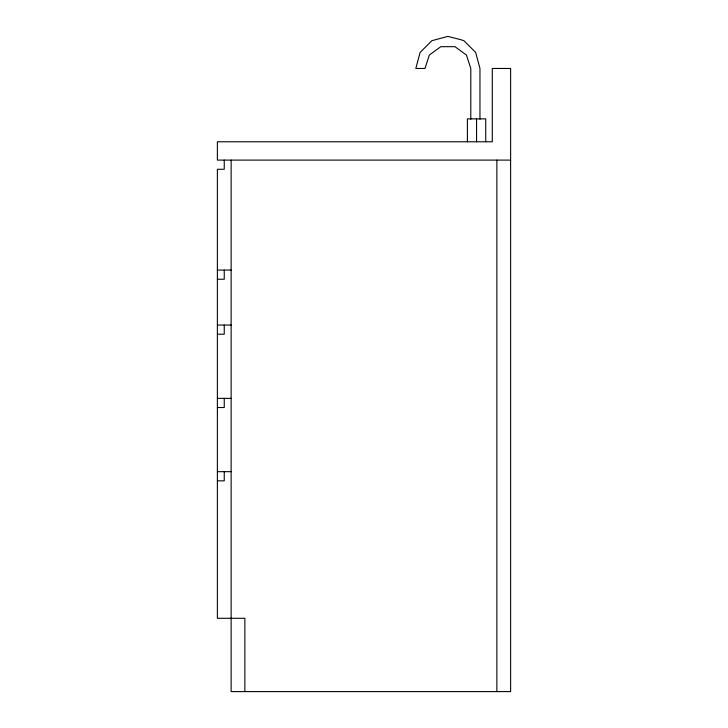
<?xml version="1.0" encoding="UTF-8"?>
<svg xmlns="http://www.w3.org/2000/svg" width="728" height="728" viewBox="0 0 728 728"><rect width="100%" height="100%" fill="white"/><g stroke="black" fill="none" stroke-linecap="round" stroke-linejoin="round"><path stroke-width="1.09" d="M510.619 160.105L217.381 160.105L217.381 141.778L492.292 141.778L492.292 68.468L510.619 68.468L510.619 691.6L231.131 691.6L231.131 160.105M217.381 270.07L231.131 270.07M217.381 279.234L224.251 279.234L224.251 270.07M217.381 325.052L231.131 325.052M217.381 334.216L224.251 334.216L224.251 325.052M217.381 398.362L231.131 398.362M217.381 407.525L224.251 407.525L224.251 398.362M217.381 471.671L231.131 471.671M217.381 480.835L224.251 480.835L224.251 471.671M496.869 160.105L496.869 691.6M485.731 141.778L485.731 118.873L467.403 118.873L467.403 141.778M479.961 119.228L479.961 68.468L475.666 52.434L463.927 40.695L460.496 39.621L447.893 36.4L431.85 40.695L420.111 52.434L415.815 68.468L424.979 68.468L429.356 55.01L440.813 46.683L454.973 46.683L466.42 55.01L470.798 68.468L470.798 119.228M476.567 118.873L476.567 141.778M244.872 691.6L244.872 618.29L217.381 618.29L217.381 169.269L224.251 169.269L224.251 160.105"/></g></svg>
